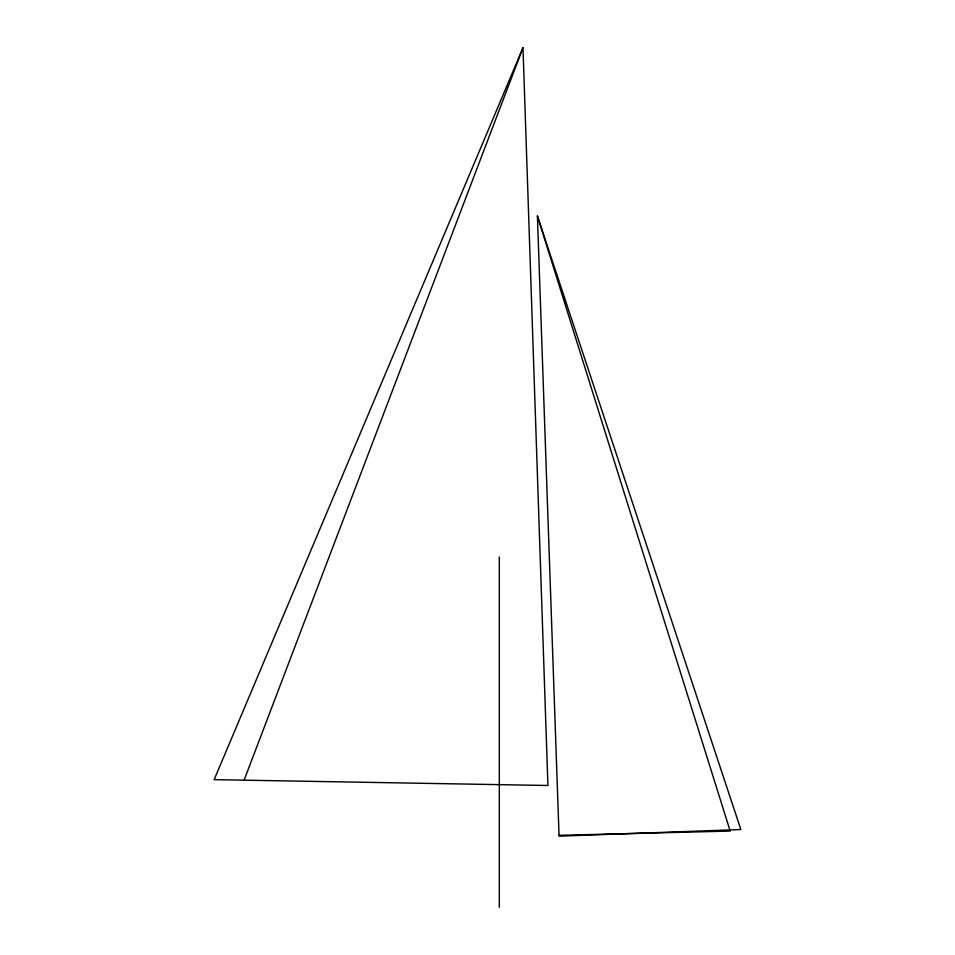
<?xml version="1.0" encoding="UTF-8"?>
<svg xmlns="http://www.w3.org/2000/svg" width="955" height="955" viewBox="0 0 955 955"><rect width="100%" height="100%" fill="white"/><g stroke="black" fill="none" stroke-linecap="round" stroke-linejoin="round"><path stroke-width="1.43" d="M244.098 780.175L522.982 47.75L547.919 785.488L214.147 779.662L522.982 47.75M559.033 835.339L730.181 831.065L537.414 215.973L559.069 836.162L740.853 829.525L537.414 215.973M499.322 556.992L499.322 907.25"/></g></svg>
